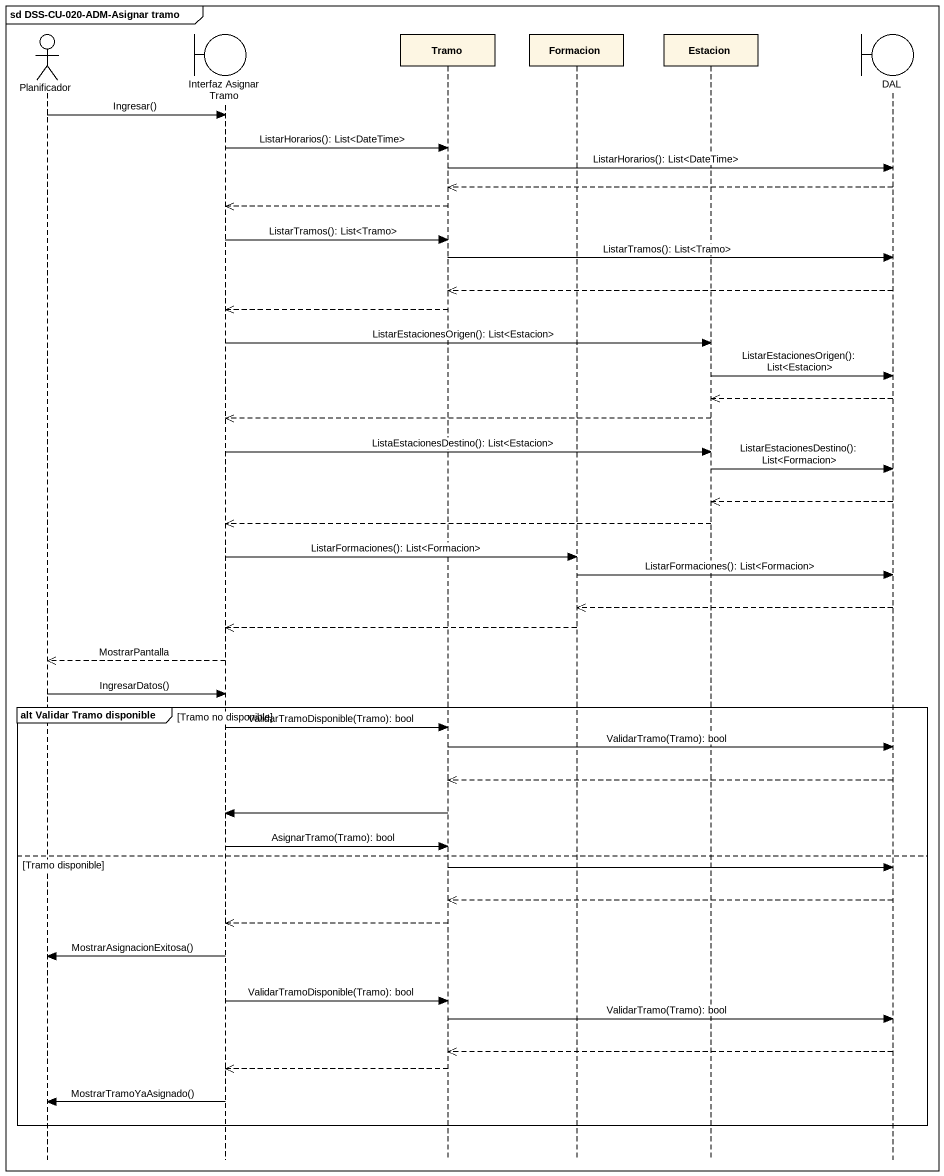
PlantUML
@startuml
mainframe sd DSS-CU-020-ADM-Asignar tramo
hide footbox
actor Planificador
boundary "Interfaz Asignar Tramo" as Interfaz_Asignar_Tramo
participant Tramo
participant Formacion
participant Estacion
boundary DAL

Planificador -> Interfaz_Asignar_Tramo : Ingresar()
Interfaz_Asignar_Tramo -> Tramo : ListarHorarios(): List<DateTime>
Tramo -> DAL : ListarHorarios(): List<DateTime>
DAL -->> Tramo
Tramo -->> Interfaz_Asignar_Tramo
Interfaz_Asignar_Tramo -> Tramo : ListarTramos(): List<Tramo>
Tramo -> DAL : ListarTramos(): List<Tramo>
DAL -->> Tramo
Tramo -->> Interfaz_Asignar_Tramo
Interfaz_Asignar_Tramo -> Estacion : ListarEstacionesOrigen(): List<Estacion>
Estacion -> DAL : ListarEstacionesOrigen(): List<Estacion>
DAL -->> Estacion
Estacion -->> Interfaz_Asignar_Tramo
Interfaz_Asignar_Tramo -> Estacion : ListaEstacionesDestino(): List<Estacion>
Estacion -> DAL : ListarEstacionesDestino(): List<Formacion>
DAL -->> Estacion
Estacion -->> Interfaz_Asignar_Tramo
Interfaz_Asignar_Tramo -> Formacion : ListarFormaciones(): List<Formacion>
Formacion -> DAL : ListarFormaciones(): List<Formacion>
DAL -->> Formacion
Formacion -->> Interfaz_Asignar_Tramo
Interfaz_Asignar_Tramo -->> Planificador : MostrarPantalla
Planificador -> Interfaz_Asignar_Tramo : IngresarDatos()
group alt Validar Tramo disponible [Tramo no disponible]
  Interfaz_Asignar_Tramo -> Tramo : ValidarTramoDisponible(Tramo): bool
  Tramo -> DAL : ValidarTramo(Tramo): bool
  DAL -->> Tramo
  Tramo -> Interfaz_Asignar_Tramo
  Interfaz_Asignar_Tramo -> Tramo : AsignarTramo(Tramo): bool
else Tramo disponible
  Tramo -> DAL
  DAL -->> Tramo
  Tramo -->> Interfaz_Asignar_Tramo
  Interfaz_Asignar_Tramo -> Planificador : MostrarAsignacionExitosa()
  Interfaz_Asignar_Tramo -> Tramo : ValidarTramoDisponible(Tramo): bool
  Tramo -> DAL : ValidarTramo(Tramo): bool
  DAL -->> Tramo
  Tramo -->> Interfaz_Asignar_Tramo
  Interfaz_Asignar_Tramo -> Planificador : MostrarTramoYaAsignado()
end
@enduml
